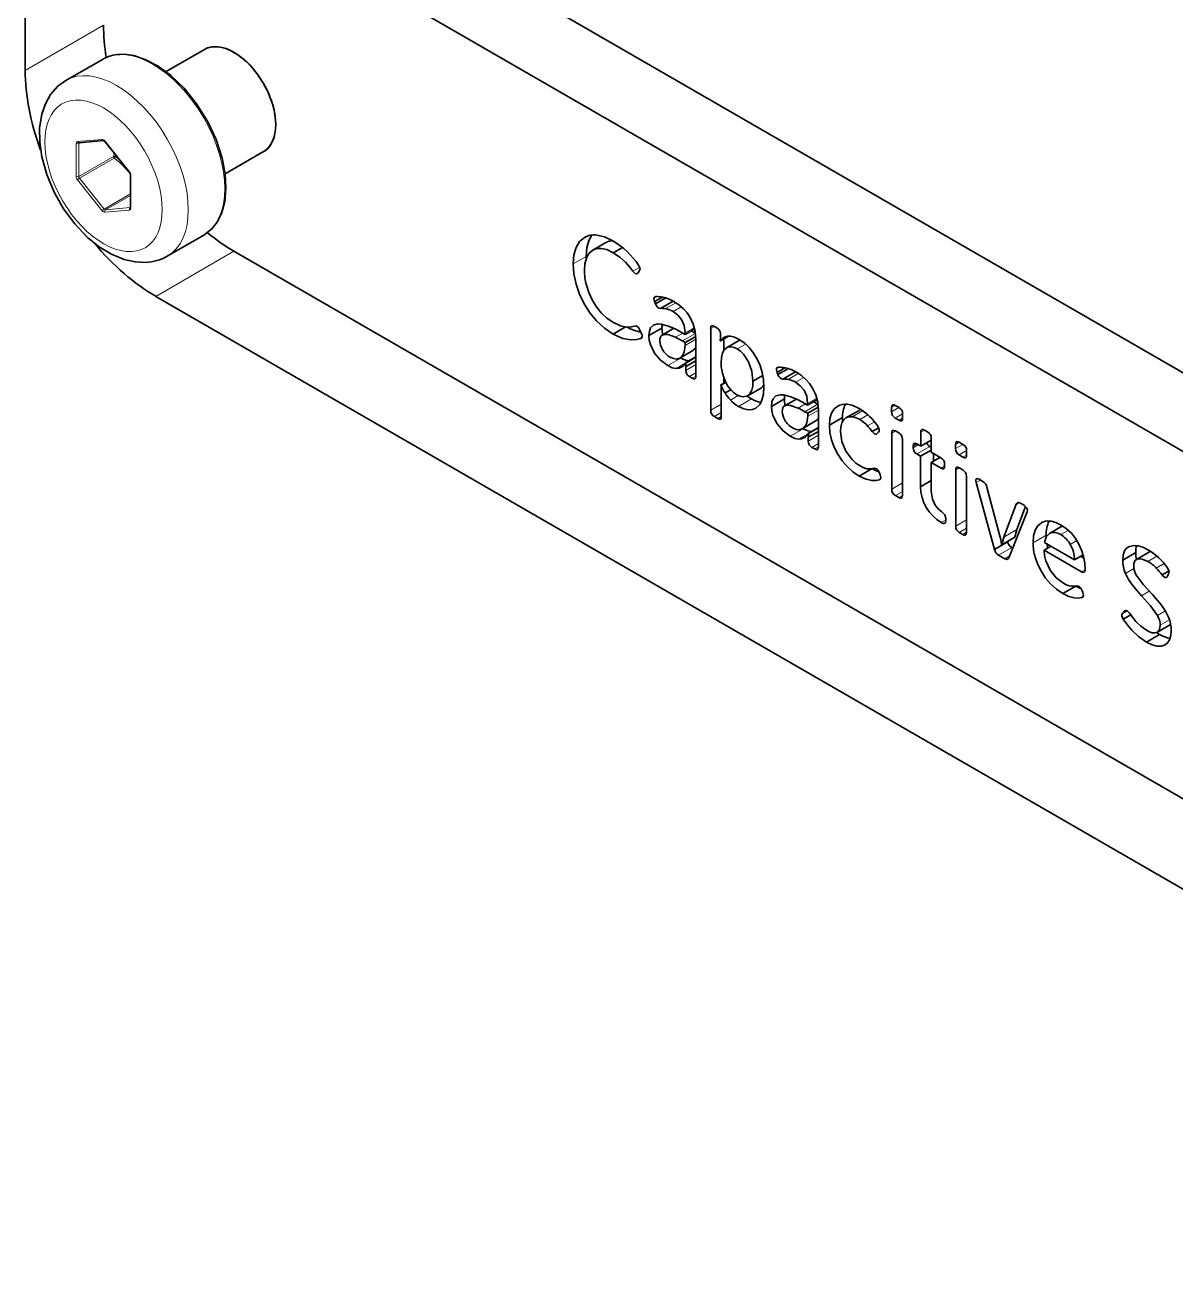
# Model space of a CAD drawing. Extents: x 291 to 834, y 188 to 661.
# Drawn here: x 670.62 to 701.8, y 574.15 to 608.35 of the extents above; entities that cross this region are included whole.
import ezdxf

# ---------------------------------------------------------------- set-up
doc = ezdxf.new("R2010")
doc.units = 0

msp = doc.modelspace()

# ---------------------------------------------------------------- linework, layer by layer
at = {"color": 7, "lineweight": 35}
for p, q in [((670.618, 653.156), (670.618, 607.122)), ((717.478, 589.988), (681.936, 610.508)), ((681.581, 608.573), (717.478, 587.848)), ((676.275, 602.223), (717.504, 578.419)), ((676.275, 602.223), (717.504, 578.419)), ((674.154, 600.998), (720.653, 574.152))]:
    msp.add_line(p, q, dxfattribs=at)
at = {"color": 7, "lineweight": 13, "ltscale": 0.061238}
msp.add_line((672.74, 608.347), (670.618, 607.122), dxfattribs=at)
at = {"color": 7, "lineweight": 35, "ltscale": 0.030067}
msp.add_line((675.475, 607.691), (674.434, 607.09), dxfattribs=at)
at = {"color": 7, "lineweight": 35, "ltscale": 0.028577}
msp.add_line((672.708, 607.421), (671.718, 606.85), dxfattribs=at)
at = {"color": 7, "lineweight": 13, "ltscale": 0.016861}
for p, q in [((672.704, 605.251), (672.032, 605.191)), ((672.775, 603.277), (673.447, 603.337)), ((672.793, 603.343), (673.464, 603.403))]:
    msp.add_line(p, q, dxfattribs=at)
at = {"color": 7, "lineweight": 13, "ltscale": 0.022392}
for p, q in [((671.997, 605.141), (671.997, 604.245)), ((672.068, 605.141), (672.068, 604.245))]:
    msp.add_line(p, q, dxfattribs=at)
at = {"color": 7, "lineweight": 13, "ltscale": 0.001213}
msp.add_line((672.11, 605.165), (672.068, 605.141), dxfattribs=at)
at = {"color": 7, "lineweight": 35, "ltscale": 0.016861}
msp.add_line((672.744, 605.222), (672.072, 605.162), dxfattribs=at)
at = {"color": 7, "lineweight": 35, "ltscale": 0.026805}
msp.add_line((673.443, 604.364), (672.771, 605.199), dxfattribs=at)
at = {"color": 7, "lineweight": 13, "ltscale": 0.026805}
for p, q in [((673.447, 604.374), (672.775, 605.21)), ((672.086, 604.199), (672.757, 603.364))]:
    msp.add_line(p, q, dxfattribs=at)
at = {"color": 7, "lineweight": 35, "ltscale": 0.030066}
msp.add_line((677.075, 604.92), (676.034, 604.318), dxfattribs=at)
at = {"color": 7, "lineweight": 13, "ltscale": 0.027277}
for p, q in [((673.013, 604.791), (672.068, 604.245)), ((673.03, 604.745), (672.086, 604.199))]:
    msp.add_line(p, q, dxfattribs=at)
at = {"color": 7, "lineweight": 13, "ltscale": 0.000702417}
msp.add_line((673.019, 604.818), (673.013, 604.791), dxfattribs=at)
at = {"color": 7, "lineweight": 13, "ltscale": 0.0015}
msp.add_line((673.019, 604.818), (673.03, 604.877), dxfattribs=at)
at = {"color": 7, "lineweight": 13, "ltscale": 0.001324}
msp.add_line((673.03, 604.745), (673.063, 604.786), dxfattribs=at)
at = {"color": 7, "lineweight": 13, "ltscale": 0.000714915}
msp.add_line((673.069, 604.814), (673.063, 604.786), dxfattribs=at)
at = {"color": 7, "lineweight": 13, "ltscale": 0.004038}
msp.add_line((673.063, 604.786), (673.187, 604.682), dxfattribs=at)
at = {"color": 7, "lineweight": 13, "ltscale": 0.000293865}
msp.add_line((673.069, 604.814), (673.071, 604.826), dxfattribs=at)
at = {"color": 7, "lineweight": 35, "ltscale": 0.022392}
msp.add_line((673.467, 603.408), (673.467, 604.304), dxfattribs=at)
at = {"color": 7, "lineweight": 13, "ltscale": 0.022391}
msp.add_line((673.482, 603.388), (673.482, 604.283), dxfattribs=at)
at = {"color": 7, "lineweight": 13, "ltscale": 0.026804}
msp.add_line((672.032, 604.154), (672.704, 603.318), dxfattribs=at)
at = {"color": 7, "lineweight": 13, "ltscale": 0.0205}
msp.add_line((673.467, 603.774), (672.757, 603.364), dxfattribs=at)
at = {"color": 7, "lineweight": 13, "ltscale": 0.019479}
msp.add_line((673.467, 603.733), (672.793, 603.343), dxfattribs=at)
at = {"color": 7, "lineweight": 35, "ltscale": 0.000189264}
msp.add_line((673.467, 603.408), (673.466, 603.401), dxfattribs=at)
at = {"color": 7, "lineweight": 35, "ltscale": 0.028579}
msp.add_line((675.458, 602.658), (674.468, 602.087), dxfattribs=at)
at = {"color": 7, "lineweight": 13, "ltscale": 0.061236}
msp.add_line((676.275, 602.223), (674.154, 600.998), dxfattribs=at)
at = {"color": 7, "lineweight": 35, "ltscale": 0.010206}
for p, q in [((685.998, 602.253), (686.352, 602.457)), ((688.355, 599.325), (688.709, 599.529)), ((690.84, 598.016), (691.194, 598.22)), ((692.86, 597.701), (693.214, 597.905)), ((696.887, 594.138), (697.24, 594.342)), ((700.359, 593.847), (700.713, 594.051)), ((700.733, 593.866), (701.086, 594.07)), ((701.299, 591.895), (701.652, 592.099))]:
    msp.add_line(p, q, dxfattribs=at)
at = {"color": 7, "lineweight": 35, "ltscale": 0.007099}
msp.add_line((686.554, 602.181), (686.8, 602.323), dxfattribs=at)
at = {"color": 7, "lineweight": 13, "ltscale": 0.010205}
for p, q in [((685.467, 601.875), (685.821, 602.079)), ((691.349, 597.204), (691.703, 597.408)), ((697.932, 594.319), (698.285, 594.523))]:
    msp.add_line(p, q, dxfattribs=at)
at = {"color": 7, "lineweight": 35, "ltscale": 0.001308}
msp.add_line((685.821, 602.027), (685.821, 602.079), dxfattribs=at)
at = {"color": 7, "lineweight": 13, "ltscale": 0.005433}
msp.add_line((687.084, 601.681), (687.272, 601.79), dxfattribs=at)
at = {"color": 7, "lineweight": 35, "ltscale": 0.00152}
msp.add_line((687.26, 601.676), (687.221, 601.63), dxfattribs=at)
at = {"color": 7, "lineweight": 35, "ltscale": 0.006183}
for p, q in [((687.673, 600.854), (687.887, 600.977)), ((690.993, 598.937), (691.207, 599.061))]:
    msp.add_line(p, q, dxfattribs=at)
at = {"color": 7, "lineweight": 35, "ltscale": 0.001665}
msp.add_line((687.697, 600.792), (687.673, 600.854), dxfattribs=at)
at = {"color": 7, "lineweight": 35, "ltscale": 0.008199}
msp.add_line((687.697, 600.792), (687.981, 600.956), dxfattribs=at)
at = {"color": 7, "lineweight": 35, "ltscale": 0.009846}
for p, q in [((687.832, 600.672), (688.173, 600.869)), ((691.152, 598.755), (691.493, 598.952))]:
    msp.add_line(p, q, dxfattribs=at)
at = {"color": 7, "lineweight": 13, "ltscale": 0.008003}
msp.add_line((687.971, 600.664), (688.248, 600.824), dxfattribs=at)
at = {"color": 7, "lineweight": 35, "ltscale": 0.000733237}
msp.add_line((688.146, 600.884), (688.12, 600.898), dxfattribs=at)
at = {"color": 7, "lineweight": 13, "ltscale": 0.006442}
msp.add_line((688.173, 600.586), (688.396, 600.715), dxfattribs=at)
at = {"color": 7, "lineweight": 35, "ltscale": 0.009697}
msp.add_line((686.548, 599.976), (686.884, 600.17), dxfattribs=at)
at = {"color": 7, "lineweight": 35, "ltscale": 0.010205}
for p, q in [((687.521, 599.933), (687.874, 600.137)), ((690.19, 598.299), (690.544, 598.503)), ((691.675, 597.409), (692.029, 597.613)), ((692.412, 597.506), (692.766, 597.71)), ((698.734, 592.94), (699.087, 593.144))]:
    msp.add_line(p, q, dxfattribs=at)
at = {"color": 7, "lineweight": 35, "ltscale": 0.009278}
msp.add_line((687.876, 599.946), (688.197, 600.132), dxfattribs=at)
at = {"color": 7, "lineweight": 13, "ltscale": 0.009167}
msp.add_line((687.88, 599.948), (688.197, 600.131), dxfattribs=at)
at = {"color": 7, "lineweight": 13, "ltscale": 0.00717}
msp.add_line((688.502, 600.012), (688.751, 600.155), dxfattribs=at)
at = {"color": 7, "lineweight": 13, "ltscale": 0.002855}
for p, q in [((689.194, 600.124), (689.293, 600.181)), ((688.694, 598.778), (688.793, 598.835)), ((694.1, 597.292), (694.199, 597.349)), ((694.888, 597.317), (694.987, 597.375)), ((695.833, 596.291), (695.932, 596.348))]:
    msp.add_line(p, q, dxfattribs=at)
at = {"color": 7, "lineweight": 35, "ltscale": 0.055301}
msp.add_line((689.194, 597.912), (689.194, 600.124), dxfattribs=at)
at = {"color": 7, "lineweight": 35, "ltscale": 0.001989}
msp.add_line((689.293, 600.181), (689.362, 600.142), dxfattribs=at)
at = {"color": 7, "lineweight": 35, "ltscale": 0.002621}
msp.add_line((687.269, 600.098), (687.314, 600.003), dxfattribs=at)
at = {"color": 7, "lineweight": 35, "ltscale": 0.000461424}
msp.add_line((687.299, 599.853), (687.315, 599.862), dxfattribs=at)
at = {"color": 7, "lineweight": 35, "ltscale": 0.000235426}
msp.add_line((687.308, 599.857), (687.299, 599.853), dxfattribs=at)
at = {"color": 7, "lineweight": 13, "ltscale": 0.005749}
msp.add_line((688.242, 599.887), (688.441, 600.002), dxfattribs=at)
at = {"color": 7, "lineweight": 35, "ltscale": 0.002251}
msp.add_line((688.424, 600.012), (688.502, 599.967), dxfattribs=at)
at = {"color": 7, "lineweight": 13, "ltscale": 0.010206}
for p, q in [((688.428, 599.789), (688.781, 599.993)), ((688.029, 599.12), (688.383, 599.324)), ((689.948, 598.013), (690.302, 598.217)), ((691.748, 597.872), (692.101, 598.076)), ((694.777, 596.725), (695.13, 596.929)), ((697.135, 594.471), (697.489, 594.675)), ((696.998, 593.984), (697.351, 594.188)), ((700.767, 593.88), (701.12, 594.084))]:
    msp.add_line(p, q, dxfattribs=at)
at = {"color": 7, "lineweight": 35, "ltscale": 0.002243}
for p, q in [((688.505, 599.744), (688.428, 599.789)), ((691.825, 597.827), (691.748, 597.872))]:
    msp.add_line(p, q, dxfattribs=at)
at = {"color": 7, "lineweight": 35, "ltscale": 0.007457}
msp.add_line((688.502, 599.967), (688.761, 600.116), dxfattribs=at)
at = {"color": 7, "lineweight": 35, "ltscale": 0.001126}
msp.add_line((688.502, 599.967), (688.502, 600.012), dxfattribs=at)
at = {"color": 7, "lineweight": 35, "ltscale": 0.008236}
for p, q in [((688.505, 599.744), (688.791, 599.909)), ((691.825, 597.827), (692.111, 597.992))]:
    msp.add_line(p, q, dxfattribs=at)
at = {"color": 7, "lineweight": 13, "ltscale": 0.008301}
msp.add_line((688.505, 599.668), (688.793, 599.834), dxfattribs=at)
at = {"color": 7, "lineweight": 35, "ltscale": 0.003424}
for p, q in [((688.781, 599.993), (688.661, 600.059)), ((692.101, 598.076), (691.981, 598.142))]:
    msp.add_line(p, q, dxfattribs=at)
at = {"color": 7, "lineweight": 35, "ltscale": 0.024796}
msp.add_line((688.793, 599.827), (688.793, 598.835), dxfattribs=at)
at = {"color": 7, "lineweight": 35, "ltscale": 0.002255}
msp.add_line((689.46, 599.884), (689.454, 599.794), dxfattribs=at)
at = {"color": 7, "lineweight": 35, "ltscale": 0.000168822}
for p, q in [((689.454, 599.794), (689.46, 599.791)), ((691.849, 597.281), (691.843, 597.285))]:
    msp.add_line(p, q, dxfattribs=at)
at = {"color": 7, "lineweight": 35, "ltscale": 0.002594}
msp.add_line((689.46, 599.988), (689.46, 599.884), dxfattribs=at)
at = {"color": 7, "lineweight": 35, "ltscale": 0.006318}
msp.add_line((689.46, 599.791), (689.679, 599.917), dxfattribs=at)
at = {"color": 7, "lineweight": 35, "ltscale": 0.000689218}
msp.add_line((689.547, 599.88), (689.571, 599.893), dxfattribs=at)
at = {"color": 7, "lineweight": 35, "ltscale": 0.007674}
msp.add_line((689.547, 599.534), (689.547, 599.841), dxfattribs=at)
at = {"color": 7, "lineweight": 35, "ltscale": 0.010207}
for p, q in [((689.62, 599.605), (689.974, 599.81)), ((693.22, 596.123), (693.574, 596.328)), ((698.374, 594.573), (698.728, 594.777)), ((697.081, 594.264), (697.435, 594.468)), ((701.006, 591.628), (701.36, 591.832))]:
    msp.add_line(p, q, dxfattribs=at)
at = {"color": 7, "lineweight": 35, "ltscale": 0.000506344}
msp.add_line((689.992, 599.819), (689.974, 599.81), dxfattribs=at)
at = {"color": 7, "lineweight": 35, "ltscale": 0.0019}
msp.add_line((688.505, 599.668), (688.505, 599.744), dxfattribs=at)
at = {"color": 7, "lineweight": 13, "ltscale": 0.006706}
msp.add_line((689.912, 599.571), (690.145, 599.705), dxfattribs=at)
at = {"color": 7, "lineweight": 13, "ltscale": 0.007654}
msp.add_line((688.257, 599.046), (688.522, 599.199), dxfattribs=at)
at = {"color": 7, "lineweight": 35, "ltscale": 0.000390699}
msp.add_line((688.383, 599.324), (688.37, 599.332), dxfattribs=at)
at = {"color": 7, "lineweight": 35, "ltscale": 0.007862}
for p, q in [((688.521, 599.096), (688.793, 599.253)), ((691.84, 597.179), (692.113, 597.336))]:
    msp.add_line(p, q, dxfattribs=at)
at = {"color": 7, "lineweight": 13, "ltscale": 0.007862}
for p, q in [((688.521, 598.992), (688.793, 599.15)), ((691.84, 597.076), (692.113, 597.233))]:
    msp.add_line(p, q, dxfattribs=at)
at = {"color": 7, "lineweight": 35, "ltscale": 0.002588}
for p, q in [((688.521, 598.992), (688.521, 599.096)), ((691.84, 597.076), (691.84, 597.179))]:
    msp.add_line(p, q, dxfattribs=at)
at = {"color": 7, "lineweight": 35, "ltscale": 0.007778}
msp.add_line((688.523, 599.201), (688.793, 599.357), dxfattribs=at)
at = {"color": 7, "lineweight": 35, "ltscale": 0.0001675}
msp.add_line((688.529, 599.198), (688.523, 599.201), dxfattribs=at)
at = {"color": 7, "lineweight": 35, "ltscale": 0.007609}
msp.add_line((688.529, 599.198), (688.793, 599.35), dxfattribs=at)
at = {"color": 7, "lineweight": 13, "ltscale": 0.005014}
msp.add_line((688.619, 598.821), (688.793, 598.922), dxfattribs=at)
at = {"color": 7, "lineweight": 35, "ltscale": 0.00216}
msp.add_line((688.694, 598.778), (688.619, 598.821), dxfattribs=at)
at = {"color": 7, "lineweight": 35, "ltscale": 0.003957}
msp.add_line((689.547, 598.642), (689.547, 598.8), dxfattribs=at)
at = {"color": 7, "lineweight": 35, "ltscale": 0.007619}
msp.add_line((690.34, 598.699), (690.604, 598.851), dxfattribs=at)
at = {"color": 7, "lineweight": 35, "ltscale": 0.001664}
msp.add_line((691.017, 598.875), (690.993, 598.937), dxfattribs=at)
at = {"color": 7, "lineweight": 35, "ltscale": 0.008198}
msp.add_line((691.017, 598.875), (691.301, 599.039), dxfattribs=at)
at = {"color": 7, "lineweight": 13, "ltscale": 0.008002}
msp.add_line((691.291, 598.748), (691.568, 598.908), dxfattribs=at)
at = {"color": 7, "lineweight": 35, "ltscale": 0.000731894}
msp.add_line((691.466, 598.967), (691.44, 598.981), dxfattribs=at)
at = {"color": 7, "lineweight": 13, "ltscale": 0.00644}
msp.add_line((691.493, 598.669), (691.716, 598.798), dxfattribs=at)
at = {"color": 7, "lineweight": 35, "ltscale": 0.003739}
msp.add_line((689.472, 598.598), (689.602, 598.673), dxfattribs=at)
at = {"color": 7, "lineweight": 35, "ltscale": 0.000176396}
msp.add_line((689.478, 598.595), (689.472, 598.598), dxfattribs=at)
at = {"color": 7, "lineweight": 35, "ltscale": 0.003642}
msp.add_line((689.478, 598.595), (689.604, 598.667), dxfattribs=at)
at = {"color": 7, "lineweight": 35, "ltscale": 0.017369}
msp.add_line((689.481, 598.441), (689.481, 597.746), dxfattribs=at)
at = {"color": 7, "lineweight": 35, "ltscale": 0.004431}
msp.add_line((689.583, 598.379), (689.737, 598.468), dxfattribs=at)
at = {"color": 7, "lineweight": 13, "ltscale": 0.008297}
msp.add_line((689.194, 597.912), (689.481, 598.078), dxfattribs=at)
at = {"color": 7, "lineweight": 13, "ltscale": 0.00609}
msp.add_line((689.728, 598.188), (689.939, 598.31), dxfattribs=at)
at = {"color": 7, "lineweight": 35, "ltscale": 0.009276}
msp.add_line((691.196, 598.029), (691.517, 598.215), dxfattribs=at)
at = {"color": 7, "lineweight": 13, "ltscale": 0.009169}
msp.add_line((691.199, 598.031), (691.517, 598.215), dxfattribs=at)
at = {"color": 7, "lineweight": 13, "ltscale": 0.005748}
msp.add_line((691.562, 597.971), (691.761, 598.086), dxfattribs=at)
at = {"color": 7, "lineweight": 35, "ltscale": 0.00225}
msp.add_line((691.744, 598.095), (691.822, 598.05), dxfattribs=at)
at = {"color": 7, "lineweight": 13, "ltscale": 0.007171}
msp.add_line((691.822, 598.095), (692.071, 598.239), dxfattribs=at)
at = {"color": 7, "lineweight": 35, "ltscale": 0.007456}
msp.add_line((691.822, 598.05), (692.081, 598.199), dxfattribs=at)
at = {"color": 7, "lineweight": 35, "ltscale": 0.001125}
for p, q in [((691.822, 598.05), (691.822, 598.095)), ((694.681, 596.894), (694.681, 596.939)), ((695.534, 596.447), (695.534, 596.402))]:
    msp.add_line(p, q, dxfattribs=at)
at = {"color": 7, "lineweight": 13, "ltscale": 0.005443}
msp.add_line((689.293, 597.741), (689.481, 597.85), dxfattribs=at)
at = {"color": 7, "lineweight": 35, "ltscale": 0.00268}
for p, q in [((689.386, 597.687), (689.293, 597.741)), ((694.199, 597.349), (694.292, 597.295)), ((694.292, 595.546), (694.199, 595.6))]:
    msp.add_line(p, q, dxfattribs=at)
at = {"color": 7, "lineweight": 13, "ltscale": 0.002765}
for p, q in [((689.386, 597.687), (689.481, 597.743)), ((695.438, 596.343), (695.534, 596.398))]:
    msp.add_line(p, q, dxfattribs=at)
at = {"color": 7, "lineweight": 13, "ltscale": 0.008298}
msp.add_line((691.825, 597.751), (692.113, 597.917), dxfattribs=at)
at = {"color": 7, "lineweight": 35, "ltscale": 0.001898}
msp.add_line((691.825, 597.751), (691.825, 597.827), dxfattribs=at)
at = {"color": 7, "lineweight": 35, "ltscale": 0.024797}
msp.add_line((692.113, 597.91), (692.113, 596.918), dxfattribs=at)
at = {"color": 7, "lineweight": 13, "ltscale": 0.008302}
msp.add_line((693.024, 597.731), (693.312, 597.897), dxfattribs=at)
at = {"color": 7, "lineweight": 13, "ltscale": 0.006359}
msp.add_line((693.236, 597.656), (693.456, 597.783), dxfattribs=at)
at = {"color": 7, "lineweight": 13, "ltscale": 0.002847}
for p, q in [((694.097, 597.985), (694.196, 598.042)), ((694.681, 596.939), (694.78, 596.996)), ((694.292, 595.546), (694.39, 595.603))]:
    msp.add_line(p, q, dxfattribs=at)
at = {"color": 7, "lineweight": 35, "ltscale": 0.002855}
for p, q in [((694.097, 597.871), (694.097, 597.985)), ((694.396, 597.812), (694.396, 597.698))]:
    msp.add_line(p, q, dxfattribs=at)
at = {"color": 7, "lineweight": 13, "ltscale": 0.005703}
for p, q in [((694.097, 597.871), (694.295, 597.985)), ((695.83, 596.87), (696.028, 596.984))]:
    msp.add_line(p, q, dxfattribs=at)
at = {"color": 7, "lineweight": 35, "ltscale": 0.00294}
for p, q in [((694.196, 598.042), (694.298, 597.983)), ((694.298, 597.641), (694.196, 597.7)), ((696.031, 596.64), (695.929, 596.699)), ((696.468, 596.039), (696.57, 595.98))]:
    msp.add_line(p, q, dxfattribs=at)
at = {"color": 7, "lineweight": 13, "ltscale": 0.005795}
msp.add_line((694.196, 597.7), (694.396, 597.816), dxfattribs=at)
at = {"color": 7, "lineweight": 35, "ltscale": 0.000389921}
msp.add_line((691.703, 597.408), (691.689, 597.416), dxfattribs=at)
at = {"color": 7, "lineweight": 35, "ltscale": 0.007777}
msp.add_line((691.843, 597.285), (692.113, 597.44), dxfattribs=at)
at = {"color": 7, "lineweight": 35, "ltscale": 0.007608}
msp.add_line((691.849, 597.281), (692.113, 597.433), dxfattribs=at)
at = {"color": 7, "lineweight": 13, "ltscale": 0.005492}
msp.add_line((693.44, 597.491), (693.631, 597.601), dxfattribs=at)
at = {"color": 7, "lineweight": 35, "ltscale": 0.005099}
msp.add_line((693.573, 597.33), (693.75, 597.432), dxfattribs=at)
at = {"color": 7, "lineweight": 13, "ltscale": 0.002854}
for p, q in [((694.298, 597.641), (694.396, 597.698)), ((692.014, 596.861), (692.113, 596.918))]:
    msp.add_line(p, q, dxfattribs=at)
at = {"color": 7, "lineweight": 13, "ltscale": 0.007653}
msp.add_line((691.577, 597.129), (691.842, 597.282), dxfattribs=at)
at = {"color": 7, "lineweight": 35, "ltscale": 0.001147}
msp.add_line((693.738, 597.314), (693.708, 597.279), dxfattribs=at)
at = {"color": 7, "lineweight": 35, "ltscale": 0.038016}
for p, q in [((694.1, 595.771), (694.1, 597.292)), ((694.39, 597.124), (694.39, 595.603)), ((696.124, 596.123), (696.124, 594.603))]:
    msp.add_line(p, q, dxfattribs=at)
at = {"color": 7, "lineweight": 35, "ltscale": 0.009592}
msp.add_line((694.888, 596.934), (694.888, 597.317), dxfattribs=at)
at = {"color": 7, "lineweight": 35, "ltscale": 0.008207}
msp.add_line((694.888, 596.934), (695.172, 597.098), dxfattribs=at)
at = {"color": 7, "lineweight": 35, "ltscale": 0.002511}
msp.add_line((694.986, 597.375), (695.073, 597.324), dxfattribs=at)
at = {"color": 7, "lineweight": 35, "ltscale": 0.009593}
msp.add_line((695.172, 597.153), (695.172, 596.77), dxfattribs=at)
at = {"color": 7, "lineweight": 13, "ltscale": 0.005013}
msp.add_line((691.939, 596.904), (692.113, 597.005), dxfattribs=at)
at = {"color": 7, "lineweight": 35, "ltscale": 0.002158}
msp.add_line((692.014, 596.861), (691.939, 596.904), dxfattribs=at)
at = {"color": 7, "lineweight": 13, "ltscale": 0.003973}
msp.add_line((694.681, 596.894), (694.819, 596.974), dxfattribs=at)
at = {"color": 7, "lineweight": 35, "ltscale": 0.003025}
msp.add_line((694.882, 596.664), (694.777, 596.725), dxfattribs=at)
at = {"color": 7, "lineweight": 35, "ltscale": 0.003115}
msp.add_line((694.78, 596.996), (694.888, 596.934), dxfattribs=at)
at = {"color": 7, "lineweight": 35, "ltscale": 0.008382}
for p, q in [((694.882, 596.664), (695.172, 596.832)), ((694.882, 595.835), (695.172, 596.002))]:
    msp.add_line(p, q, dxfattribs=at)
at = {"color": 7, "lineweight": 35, "ltscale": 0.0012}
msp.add_line((695.172, 596.905), (695.13, 596.929), dxfattribs=at)
at = {"color": 7, "lineweight": 35, "ltscale": 0.007603}
msp.add_line((695.172, 596.77), (695.435, 596.618), dxfattribs=at)
at = {"color": 7, "lineweight": 35, "ltscale": 0.004997}
msp.add_line((695.235, 596.533), (695.235, 596.733), dxfattribs=at)
at = {"color": 7, "lineweight": 13, "ltscale": 0.002849}
for p, q in [((695.83, 596.984), (695.929, 597.041)), ((696.025, 594.545), (696.124, 594.602))]:
    msp.add_line(p, q, dxfattribs=at)
at = {"color": 7, "lineweight": 35, "ltscale": 0.002856}
for p, q in [((695.83, 596.87), (695.83, 596.984)), ((696.13, 596.811), (696.13, 596.697))]:
    msp.add_line(p, q, dxfattribs=at)
at = {"color": 7, "lineweight": 35, "ltscale": 0.002939}
msp.add_line((695.929, 597.041), (696.031, 596.982), dxfattribs=at)
at = {"color": 7, "lineweight": 13, "ltscale": 0.005794}
msp.add_line((695.929, 596.699), (696.13, 596.815), dxfattribs=at)
at = {"color": 7, "lineweight": 35, "ltscale": 0.020746}
msp.add_line((694.882, 595.835), (694.882, 596.664), dxfattribs=at)
at = {"color": 7, "lineweight": 35, "ltscale": 0.006822}
msp.add_line((695.172, 596.497), (695.408, 596.633), dxfattribs=at)
at = {"color": 7, "lineweight": 35, "ltscale": 0.007694}
msp.add_line((695.438, 596.343), (695.172, 596.497), dxfattribs=at)
at = {"color": 7, "lineweight": 35, "ltscale": 0.019444}
msp.add_line((695.172, 596.497), (695.172, 595.719), dxfattribs=at)
at = {"color": 7, "lineweight": 13, "ltscale": 0.002856}
msp.add_line((696.031, 596.64), (696.13, 596.697), dxfattribs=at)
at = {"color": 7, "lineweight": 35, "ltscale": 0.001005}
msp.add_line((693.759, 596.026), (693.794, 596.047), dxfattribs=at)
at = {"color": 7, "lineweight": 35, "ltscale": 0.000543104}
msp.add_line((693.779, 596.034), (693.759, 596.026), dxfattribs=at)
at = {"color": 7, "lineweight": 35, "ltscale": 0.001744}
msp.add_line((693.762, 596.229), (693.786, 596.163), dxfattribs=at)
at = {"color": 7, "lineweight": 35, "ltscale": 0.038017}
msp.add_line((695.833, 594.77), (695.833, 596.291), dxfattribs=at)
at = {"color": 7, "lineweight": 35, "ltscale": 0.002678}
for p, q in [((695.932, 596.348), (696.025, 596.294)), ((696.025, 594.545), (695.932, 594.599))]:
    msp.add_line(p, q, dxfattribs=at)
at = {"color": 7, "lineweight": 13, "ltscale": 0.003284}
msp.add_line((696.39, 595.952), (696.504, 596.018), dxfattribs=at)
at = {"color": 7, "lineweight": 13, "ltscale": 0.008381}
msp.add_line((694.1, 595.771), (694.39, 595.939), dxfattribs=at)
at = {"color": 7, "lineweight": 13, "ltscale": 0.005527}
for p, q in [((694.199, 595.6), (694.39, 595.71)), ((695.932, 594.599), (696.124, 594.71))]:
    msp.add_line(p, q, dxfattribs=at)
at = {"color": 7, "lineweight": 35, "ltscale": 0.047042}
msp.add_line((696.887, 594.138), (696.39, 595.952), dxfattribs=at)
at = {"color": 7, "lineweight": 35, "ltscale": 0.033262}
msp.add_line((696.68, 595.823), (697.022, 594.537), dxfattribs=at)
at = {"color": 7, "lineweight": 35, "ltscale": 0.023873}
msp.add_line((697.135, 594.471), (697.477, 595.363), dxfattribs=at)
at = {"color": 7, "lineweight": 35, "ltscale": 0.002222}
msp.add_line((697.477, 595.363), (697.554, 595.407), dxfattribs=at)
at = {"color": 7, "lineweight": 35, "ltscale": 0.002932}
msp.add_line((697.587, 595.392), (697.689, 595.334), dxfattribs=at)
at = {"color": 7, "lineweight": 35, "ltscale": 0.033447}
msp.add_line((697.767, 595.157), (697.276, 593.913), dxfattribs=at)
at = {"color": 7, "lineweight": 35, "ltscale": 0.016825}
msp.add_line((697.489, 594.675), (697.729, 595.304), dxfattribs=at)
at = {"color": 7, "lineweight": 13, "ltscale": 0.003461}
msp.add_line((695.444, 594.867), (695.564, 594.936), dxfattribs=at)
at = {"color": 7, "lineweight": 35, "ltscale": 0.001814}
msp.add_line((695.564, 594.984), (695.564, 594.912), dxfattribs=at)
at = {"color": 7, "lineweight": 13, "ltscale": 0.008383}
msp.add_line((695.833, 594.77), (696.124, 594.938), dxfattribs=at)
at = {"color": 7, "lineweight": 35, "ltscale": 0.005357}
msp.add_line((697.435, 594.468), (697.489, 594.675), dxfattribs=at)
at = {"color": 7, "lineweight": 13, "ltscale": 0.009613}
msp.add_line((698.394, 594.583), (698.727, 594.775), dxfattribs=at)
at = {"color": 7, "lineweight": 13, "ltscale": 0.005843}
msp.add_line((698.683, 594.539), (698.885, 594.655), dxfattribs=at)
at = {"color": 7, "lineweight": 35, "ltscale": 0.005358}
msp.add_line((697.081, 594.264), (697.135, 594.471), dxfattribs=at)
at = {"color": 7, "lineweight": 35, "ltscale": 0.000309814}
msp.add_line((697.24, 594.342), (697.237, 594.354), dxfattribs=at)
at = {"color": 7, "lineweight": 35, "ltscale": 0.023416}
msp.add_line((698.24, 594.328), (699.051, 593.859), dxfattribs=at)
at = {"color": 7, "lineweight": 35, "ltscale": 0.001166}
msp.add_line((698.286, 594.477), (698.285, 594.523), dxfattribs=at)
at = {"color": 7, "lineweight": 35, "ltscale": 0.000562296}
msp.add_line((698.394, 594.583), (698.374, 594.573), dxfattribs=at)
at = {"color": 7, "lineweight": 13, "ltscale": 0.005191}
msp.add_line((698.939, 594.273), (699.119, 594.377), dxfattribs=at)
at = {"color": 7, "lineweight": 35, "ltscale": 0.004839}
msp.add_line((697.165, 593.887), (696.998, 593.984), dxfattribs=at)
at = {"color": 7, "lineweight": 35, "ltscale": 0.000175078}
msp.add_line((697.075, 594.267), (697.081, 594.264), dxfattribs=at)
at = {"color": 7, "lineweight": 35, "ltscale": 0.000786205}
msp.add_line((697.378, 594.172), (697.351, 594.188), dxfattribs=at)
at = {"color": 7, "lineweight": 35, "ltscale": 0.005527}
msp.add_line((698.228, 594.114), (698.419, 594.224), dxfattribs=at)
at = {"color": 7, "lineweight": 35, "ltscale": 0.029212}
msp.add_line((699.24, 593.529), (698.228, 594.114), dxfattribs=at)
at = {"color": 7, "lineweight": 35, "ltscale": 0.006776}
msp.add_line((699.051, 593.859), (699.286, 593.995), dxfattribs=at)
at = {"color": 7, "lineweight": 13, "ltscale": 0.003763}
msp.add_line((697.165, 593.887), (697.296, 593.962), dxfattribs=at)
at = {"color": 7, "lineweight": 35, "ltscale": 0.00278}
msp.add_line((699.31, 593.897), (699.213, 593.953), dxfattribs=at)
at = {"color": 7, "lineweight": 13, "ltscale": 0.00708}
msp.add_line((701.039, 593.814), (701.284, 593.956), dxfattribs=at)
at = {"color": 7, "lineweight": 13, "ltscale": 0.006187}
msp.add_line((701.271, 593.63), (701.485, 593.754), dxfattribs=at)
at = {"color": 7, "lineweight": 13, "ltscale": 0.002939}
msp.add_line((699.24, 593.529), (699.342, 593.588), dxfattribs=at)
at = {"color": 7, "lineweight": 13, "ltscale": 0.006637}
msp.add_line((700.434, 593.489), (700.664, 593.622), dxfattribs=at)
at = {"color": 7, "lineweight": 35, "ltscale": 0.005406}
msp.add_line((701.428, 593.448), (701.615, 593.556), dxfattribs=at)
at = {"color": 7, "lineweight": 35, "ltscale": 0.001874}
msp.add_line((701.604, 593.464), (701.563, 593.401), dxfattribs=at)
at = {"color": 7, "lineweight": 35, "ltscale": 0.001809}
msp.add_line((699.249, 593.033), (699.276, 592.966), dxfattribs=at)
at = {"color": 7, "lineweight": 13, "ltscale": 0.006131}
msp.add_line((700.868, 592.881), (701.081, 593.004), dxfattribs=at)
at = {"color": 7, "lineweight": 35, "ltscale": 0.001142}
msp.add_line((699.246, 592.831), (699.285, 592.854), dxfattribs=at)
at = {"color": 7, "lineweight": 35, "ltscale": 0.003194}
msp.add_line((700.359, 592.413), (700.47, 592.477), dxfattribs=at)
at = {"color": 7, "lineweight": 35, "ltscale": 0.001846}
msp.add_line((700.359, 592.413), (700.41, 592.467), dxfattribs=at)
at = {"color": 7, "lineweight": 35, "ltscale": 0.005908}
msp.add_line((700.371, 592.247), (700.576, 592.365), dxfattribs=at)
at = {"color": 7, "lineweight": 35, "ltscale": 0.000657696}
msp.add_line((700.41, 592.467), (700.433, 592.48), dxfattribs=at)
at = {"color": 7, "lineweight": 35, "ltscale": 0.000345193}
msp.add_line((700.41, 592.467), (700.421, 592.475), dxfattribs=at)
at = {"color": 7, "lineweight": 13, "ltscale": 0.006162}
msp.add_line((701.302, 592.346), (701.516, 592.469), dxfattribs=at)
at = {"color": 7, "lineweight": 13, "ltscale": 0.007318}
msp.add_line((701.377, 592.081), (701.63, 592.227), dxfattribs=at)
at = {"color": 7, "lineweight": 35, "ltscale": 0.000280637}
msp.add_line((701.652, 592.099), (701.662, 592.105), dxfattribs=at)
at = {"color": 7, "lineweight": 35, "ltscale": 0.00247}
msp.add_line((701.36, 591.832), (701.276, 591.885), dxfattribs=at)
at = {"color": 7, "lineweight": 35, "ltscale": 0.000601394}
msp.add_line((701.277, 591.885), (701.299, 591.895), dxfattribs=at)
at = {"color": 7, "lineweight": 35}
for points in [[(675.458, 602.658), (675.672, 602.824), (675.821, 603.013), (675.946, 603.27), (676.024, 603.565), (676.057, 603.931), (676.033, 604.326), (675.953, 604.74), (675.789, 605.247), (675.556, 605.745), (675.264, 606.215), (674.924, 606.638), (674.551, 606.997), (674.223, 607.236), (673.89, 607.413), (673.559, 607.523), (673.302, 607.558), (673.179, 607.557)], [(671.718, 606.85), (671.501, 606.692), (671.307, 606.471), (671.163, 606.217), (671.068, 605.938), (671.009, 605.568), (671.01, 605.18), (671.066, 604.782), (671.199, 604.299), (671.398, 603.825), (671.655, 603.374), (671.961, 602.959), (672.307, 602.595), (672.622, 602.341), (672.954, 602.138), (673.302, 601.994), (673.593, 601.929), (673.883, 601.916)], [(685.467, 601.875), (685.487, 602.12), (685.547, 602.323), (685.641, 602.482), (685.775, 602.595)], [(685.821, 602.079), (685.841, 602.324), (685.9, 602.528), (685.974, 602.658)], [(686.108, 602.658), (686.315, 602.609), (686.542, 602.502)], [(685.998, 602.253), (685.89, 602.156), (685.825, 602.035), (685.786, 601.882), (685.773, 601.702)], [(686.554, 602.181), (686.379, 602.264), (686.225, 602.298), (686.102, 602.292), (685.998, 602.253)], [(687.084, 601.681), (687, 601.789), (686.882, 601.921), (686.732, 602.057), (686.554, 602.181)], [(686.548, 599.976), (686.314, 600.136), (686.103, 600.331), (685.919, 600.554), (685.762, 600.799), (685.636, 601.06), (685.544, 601.33), (685.486, 601.604), (685.467, 601.875)], [(687.242, 601.846), (687.281, 601.752), (687.26, 601.676)], [(685.826, 601.301), (685.892, 601.098), (685.982, 600.904), (686.095, 600.72), (686.229, 600.552), (686.384, 600.405), (686.557, 600.285)], [(687.673, 600.854), (687.655, 600.931), (687.659, 600.957), (687.678, 600.983)], [(688.197, 600.855), (688.333, 600.766), (688.453, 600.663), (688.553, 600.55), (688.637, 600.427), (688.723, 600.243), (688.776, 600.043), (688.793, 599.827)], [(688.502, 600.012), (688.477, 600.208), (688.407, 600.368), (688.302, 600.492), (688.173, 600.586)], [(686.557, 600.285), (686.751, 600.199), (686.914, 600.167), (687.042, 600.171), (687.131, 600.192)], [(687.131, 600.192), (687.17, 600.196), (687.206, 600.181), (687.239, 600.149), (687.269, 600.098)], [(687.521, 599.933), (687.532, 600.052), (687.566, 600.14), (687.641, 600.215)], [(687.641, 600.215), (687.765, 600.249), (687.854, 600.244), (688.05, 600.194), (688.249, 600.106), (688.424, 600.012)], [(687.299, 599.853), (687.19, 599.824), (687.028, 599.816), (686.813, 599.857), (686.548, 599.976)], [(688.029, 599.12), (687.838, 599.265), (687.675, 599.462), (687.563, 599.689), (687.531, 599.809), (687.521, 599.933)], [(688.242, 599.887), (688.041, 599.96), (687.953, 599.967), (687.88, 599.948)], [(689.728, 599.918), (689.837, 599.895), (689.969, 599.832)], [(689.969, 599.832), (690.115, 599.731), (690.245, 599.606), (690.358, 599.46), (690.454, 599.297), (690.531, 599.119), (690.587, 598.931), (690.622, 598.734), (690.634, 598.532)], [(688.355, 599.325), (688.443, 599.415), (688.477, 599.489), (688.505, 599.668)], [(689.62, 599.605), (689.553, 599.543), (689.511, 599.459), (689.484, 599.343), (689.475, 599.194)], [(689.912, 599.571), (689.828, 599.611), (689.748, 599.63), (689.681, 599.628), (689.62, 599.605)], [(690.34, 598.699), (690.309, 598.974), (690.221, 599.222), (690.085, 599.427), (690.002, 599.508), (689.912, 599.571)], [(688.257, 599.046), (688.154, 599.063), (688.029, 599.12)], [(688.095, 599.348), (688.186, 599.309), (688.267, 599.299), (688.355, 599.325)], [(688.61, 599.25), (688.507, 599.267), (688.383, 599.324)], [(688.768, 598.764), (688.749, 598.759), (688.733, 598.761), (688.694, 598.778)], [(688.793, 598.835), (688.788, 598.793), (688.782, 598.778), (688.768, 598.764)], [(690.993, 598.937), (690.975, 599.014), (690.978, 599.041), (690.998, 599.066)], [(691.517, 598.939), (691.653, 598.849), (691.772, 598.746), (691.873, 598.634), (691.957, 598.51), (692.043, 598.326), (692.096, 598.126), (692.113, 597.91)], [(689.472, 598.598), (689.475, 598.555), (689.481, 598.441)], [(690.19, 598.299), (690.265, 598.371), (690.306, 598.454), (690.332, 598.563), (690.34, 598.699)], [(690.634, 598.532), (690.621, 598.342), (690.583, 598.185), (690.522, 598.064), (690.413, 597.963)], [(691.822, 598.095), (691.797, 598.291), (691.727, 598.451), (691.622, 598.576), (691.493, 598.669)], [(689.903, 598.329), (689.991, 598.289), (690.073, 598.272), (690.19, 598.299)], [(690.84, 598.016), (690.852, 598.135), (690.885, 598.223), (690.961, 598.299)], [(690.961, 598.299), (691.085, 598.332), (691.174, 598.328), (691.37, 598.277), (691.569, 598.189), (691.744, 598.095)], [(690.413, 597.963), (690.323, 597.928), (690.221, 597.921), (690.09, 597.947), (689.948, 598.013)], [(691.349, 597.204), (691.158, 597.349), (690.995, 597.545), (690.882, 597.772), (690.851, 597.893), (690.84, 598.016)], [(691.562, 597.971), (691.361, 598.043), (691.273, 598.05), (691.199, 598.031)], [(691.675, 597.409), (691.763, 597.498), (691.797, 597.573), (691.825, 597.751)], [(692.412, 597.506), (692.427, 597.685), (692.472, 597.833), (692.542, 597.946), (692.637, 598.024)], [(694.097, 597.985), (694.102, 598.027), (694.108, 598.042), (694.122, 598.056)], [(694.122, 598.056), (694.141, 598.061), (694.157, 598.059), (694.196, 598.042)], [(691.415, 597.432), (691.506, 597.392), (691.587, 597.382), (691.675, 597.409)], [(691.93, 597.333), (691.827, 597.35), (691.703, 597.408)], [(693.22, 596.123), (693.048, 596.24), (692.892, 596.382), (692.755, 596.543), (692.638, 596.72), (692.543, 596.909), (692.472, 597.107), (692.427, 597.307), (692.412, 597.506)], [(692.86, 597.701), (692.794, 597.644), (692.747, 597.565), (692.718, 597.462), (692.708, 597.338)], [(693.72, 597.48), (693.762, 597.387), (693.758, 597.347), (693.738, 597.314)], [(694.372, 597.627), (694.353, 597.622), (694.337, 597.624), (694.298, 597.641)], [(694.396, 597.698), (694.392, 597.656), (694.385, 597.641), (694.372, 597.627)], [(694.888, 597.317), (694.892, 597.36), (694.899, 597.375), (694.912, 597.389)], [(694.912, 597.389), (694.931, 597.394), (694.947, 597.392), (694.986, 597.375)], [(691.577, 597.129), (691.474, 597.146), (691.349, 597.204)], [(692.708, 597.338), (692.747, 597.067), (692.858, 596.804), (693.027, 596.574), (693.129, 596.478), (693.241, 596.402)], [(693.691, 597.265), (693.658, 597.26), (693.633, 597.272), (693.573, 597.33)], [(694.1, 597.292), (694.105, 597.334), (694.111, 597.349), (694.125, 597.363)], [(694.125, 597.363), (694.144, 597.368), (694.16, 597.366), (694.199, 597.349)], [(695.83, 596.984), (695.835, 597.026), (695.841, 597.041), (695.855, 597.055)], [(695.855, 597.055), (695.874, 597.06), (695.89, 597.058), (695.929, 597.041)], [(692.088, 596.847), (692.069, 596.842), (692.053, 596.844), (692.014, 596.861)], [(692.113, 596.918), (692.108, 596.876), (692.102, 596.861), (692.088, 596.847)], [(694.681, 596.939), (694.686, 596.981), (694.692, 596.996), (694.706, 597.01)], [(694.706, 597.01), (694.725, 597.015), (694.741, 597.013), (694.78, 596.996)], [(695.534, 596.402), (695.529, 596.359), (695.523, 596.344), (695.509, 596.329)], [(695.833, 596.291), (695.838, 596.333), (695.844, 596.348), (695.858, 596.362)], [(695.858, 596.362), (695.877, 596.367), (695.893, 596.365), (695.932, 596.348)], [(696.105, 596.626), (696.086, 596.621), (696.07, 596.623), (696.031, 596.64)], [(696.13, 596.697), (696.125, 596.655), (696.119, 596.64), (696.105, 596.626)], [(693.759, 596.026), (693.677, 596.007), (693.56, 596.005), (693.407, 596.038), (693.22, 596.123)], [(693.627, 596.338), (693.703, 596.317), (693.762, 596.229)], [(693.786, 596.163), (693.805, 596.087), (693.801, 596.06), (693.779, 596.034)], [(695.509, 596.329), (695.491, 596.325), (695.476, 596.327), (695.438, 596.343)], [(696.39, 595.952), (696.382, 596.005), (696.383, 596.025), (696.393, 596.046), (696.4, 596.052)], [(696.4, 596.052), (696.418, 596.056), (696.432, 596.054), (696.468, 596.039)], [(695.172, 595.719), (695.202, 595.501), (695.275, 595.341), (695.368, 595.231), (695.459, 595.159)], [(694.366, 595.532), (694.347, 595.527), (694.331, 595.529), (694.292, 595.546)], [(694.39, 595.603), (694.385, 595.561), (694.379, 595.546), (694.366, 595.532)], [(697.506, 595.405), (697.529, 595.411), (697.546, 595.409), (697.587, 595.392)], [(697.689, 595.334), (697.766, 595.253), (697.777, 595.205), (697.767, 595.157)], [(695.459, 595.159), (695.542, 595.08), (695.564, 594.984)], [(695.54, 594.846), (695.516, 594.841), (695.496, 594.844), (695.444, 594.867)], [(695.564, 594.912), (695.559, 594.873), (695.553, 594.86), (695.54, 594.846)], [(697.932, 594.319), (697.946, 594.509), (697.99, 594.662), (698.059, 594.779), (698.156, 594.863)], [(698.689, 594.798), (698.837, 594.697), (698.968, 594.575), (699.08, 594.436), (699.172, 594.284), (699.245, 594.121), (699.298, 593.949), (699.331, 593.77), (699.342, 593.588)], [(696.099, 594.531), (696.08, 594.526), (696.064, 594.529), (696.025, 594.545)], [(696.124, 594.603), (696.119, 594.56), (696.113, 594.546), (696.099, 594.531)], [(698.374, 594.573), (698.289, 594.481), (698.24, 594.328)], [(698.228, 594.114), (698.244, 593.97), (698.279, 593.832), (698.396, 593.578), (698.559, 593.37), (698.752, 593.22)], [(700.359, 593.847), (700.373, 593.987), (700.412, 594.097), (700.458, 594.161), (700.516, 594.206)], [(700.516, 594.206), (700.658, 594.246), (700.775, 594.236), (700.906, 594.197), (701.045, 594.129)], [(697.248, 593.874), (697.225, 593.868), (697.207, 593.87), (697.165, 593.887)], [(698.734, 592.94), (698.562, 593.057), (698.408, 593.199), (698.271, 593.362), (698.155, 593.539), (698.06, 593.727), (697.99, 593.924)], [(701.039, 593.814), (700.888, 593.878), (700.767, 593.88)], [(701.575, 593.636), (701.618, 593.543), (701.604, 593.464)], [(699.313, 593.522), (699.276, 593.515), (699.24, 593.529)], [(700.868, 592.881), (700.623, 593.172), (700.519, 593.326), (700.434, 593.489)], [(700.733, 593.434), (700.922, 593.179), (701.168, 592.912)], [(701.542, 593.38), (701.529, 593.375), (701.501, 593.38), (701.478, 593.395), (701.428, 593.448)], [(699.246, 592.831), (699.162, 592.819), (699.047, 592.825), (698.903, 592.861), (698.734, 592.94)], [(699.276, 592.966), (699.294, 592.898), (699.292, 592.872), (699.284, 592.852), (699.269, 592.839)], [(701.302, 592.346), (701.114, 592.608), (700.868, 592.881)], [(701.168, 592.912), (701.413, 592.624), (701.517, 592.467), (701.602, 592.302)], [(700.371, 592.247), (700.334, 592.338), (700.337, 592.378), (700.359, 592.413)], [(700.421, 592.475), (700.458, 592.481), (700.485, 592.469), (700.545, 592.409)], [(700.545, 592.409), (700.72, 592.187), (700.85, 592.059), (701.006, 591.946)], [(701.006, 591.628), (700.792, 591.778), (700.611, 591.948), (700.469, 592.113), (700.371, 592.247)], [(701.299, 591.895), (701.357, 591.964), (701.377, 592.081)], [(701.676, 591.936), (701.665, 591.802), (701.632, 591.69), (701.581, 591.611), (701.513, 591.554)], [(701.513, 591.554), (701.404, 591.518), (701.289, 591.52), (701.156, 591.556), (701.006, 591.628)]]:
    msp.add_lwpolyline(points, dxfattribs=at)
for centre, radius, start, end in [((673.224, 606.513), 1.045, 92.4405, 119.5956), ((672.718, 605.162), 0.0644, 35.0056, 67.6149), ((673.362, 604.295), 0.106, 4.7011, 40.1215), ((686.036, 602.114), 0.548, 82.4485, 118.4507), ((686.53, 602.138), 0.366, 88.7212, 119.2609), ((685.358, 600.542), 2.291, 34.6752, 58.8654), ((673.823, 603.217), 1.302, 272.6327, 299.73), ((687.37, 601.714), 1.597, 180.4162, 194.9615), ((687.17, 601.671), 0.066, 301.0705, 321.0537), ((687.708, 600.927), 0.0637, 91.869, 118.0602), ((687.73, 600.077), 0.914, 79.3322, 91.5046), ((687.705, 600.077), 0.92, 57.6934, 77.7861), ((687.865, 600.066), 0.607, 79.956, 93.1556), ((687.859, 600.085), 0.591, 57.9396, 79.0651), ((687.508, 601.177), 1.166, 240.0806, 259.8354), ((688.426, 600.145), 0.552, 170.1048, 180.896), ((688.575, 600.135), 0.701, 179.8702, 194.6236), ((688.309, 599.817), 0.496, 183.0482, 211.363), ((686.835, 597.014), 3.199, 60.1489, 63.9109), ((689.66, 599.685), 0.226, 120.2284, 152.1214), ((689.703, 599.563), 0.356, 85.8663, 111.7128), ((688.356, 599.823), 0.541, 209.3375, 241.2678), ((688.582, 599.74), 0.246, 301.198, 329.1935), ((688.25, 599.352), 0.312, 300.8293, 331.2177), ((688.793, 599.127), 0.273, 164.8479, 186.4311), ((690.654, 599.205), 1.179, 180.5134, 217.4597), ((688.258, 599.374), 0.328, 269.8809, 297.6481), ((688.705, 598.984), 0.184, 177.5302, 242.3731), ((691.028, 599.01), 0.0637, 91.869, 118.0602), ((691.05, 598.161), 0.914, 79.3322, 91.5046), ((691.185, 598.15), 0.607, 79.956, 93.1556), ((691.025, 598.16), 0.92, 57.6934, 77.7861), ((690.445, 598.931), 1.024, 199.1904, 212.6471), ((690.231, 598.892), 0.652, 218.2425, 239.8036), ((690.418, 598.709), 0.241, 301.3994, 332.5627), ((691.179, 598.168), 0.591, 57.9396, 79.0651), ((690.758, 599.123), 1.39, 212.3518, 222.2504), ((690.377, 598.779), 0.878, 222.3154, 240.7551), ((690.788, 599.066), 0.979, 231.8951, 240.1982), ((690.639, 598.759), 0.639, 238.1433, 262.718), ((691.745, 598.229), 0.552, 170.1048, 180.896), ((691.894, 598.218), 0.701, 179.8702, 194.6236), ((692.837, 597.651), 0.425, 82.1412, 118.2462), ((693.522, 597.741), 0.756, 153.8132, 182.3615), ((692.781, 597.253), 0.828, 57.9888, 82.0449), ((689.379, 597.905), 0.185, 177.6814, 242.3186), ((691.629, 597.9), 0.496, 183.0482, 211.363), ((690.155, 595.097), 3.199, 60.1489, 63.9109), ((692.988, 597.466), 0.268, 82.201, 118.4958), ((692.953, 597.205), 0.532, 57.9174, 82.2799), ((693.33, 597.704), 0.232, 105.7433, 119.9395), ((692.416, 596.611), 1.567, 33.6598, 59.0972), ((694.281, 597.863), 0.184, 177.5991, 242.4009), ((694.212, 597.82), 0.184, 357.6269, 62.4698), ((691.676, 597.907), 0.541, 209.3375, 241.2678), ((691.901, 597.823), 0.246, 301.198, 329.1935), ((693.968, 597.704), 1.203, 179.7085, 184.5338), ((692.827, 596.937), 0.827, 42.0647, 60.3392), ((691.754, 595.963), 2.275, 36.9064, 42.1751), ((691.577, 597.458), 0.328, 269.8809, 297.6481), ((691.57, 597.435), 0.312, 300.8293, 331.2177), ((692.113, 597.21), 0.273, 164.8479, 186.4311), ((692.024, 597.068), 0.184, 177.5302, 242.3731), ((693.66, 597.317), 0.0616, 301.1275, 321.9974), ((694.206, 597.132), 0.184, 357.5302, 62.3731), ((694.988, 597.161), 0.184, 357.5302, 62.3731), ((694.862, 596.885), 0.181, 177.0174, 241.8024), ((695.215, 597.089), 0.181, 200.5508, 241.9368), ((696.014, 596.862), 0.184, 177.5991, 242.4009), ((695.946, 596.819), 0.184, 357.6269, 62.4698), ((695.35, 596.454), 0.184, 357.6269, 62.4698), ((693.5, 596.83), 0.509, 267.3285, 284.5298), ((694.07, 597.163), 0.972, 239.2608, 251.093), ((695.94, 596.131), 0.184, 357.5302, 62.3731), ((694.284, 595.763), 0.184, 177.5579, 242.4421), ((696.013, 595.846), 1.133, 180.5964, 239.8541), ((696.447, 595.778), 0.237, 10.8494, 58.7743), ((697.548, 595.344), 0.0736, 124.4082, 165.082), ((696.017, 594.763), 0.184, 177.5579, 242.4421), ((698.335, 594.534), 0.375, 81.8593, 118.5347), ((699.116, 594.559), 0.83, 155.1035, 182.441), ((698.279, 594.137), 0.777, 58.1508, 81.8949), ((694.997, 593.994), 2.096, 7.4803, 15.0026), ((697.471, 594.39), 0.235, 191.7707, 239.3253), ((699.349, 594.328), 1.418, 180.3629, 196.5484), ((698.306, 593.923), 0.723, 29.0007, 58.548), ((697.117, 594.186), 0.235, 191.7707, 239.3253), ((699.805, 594.555), 1.522, 190.0288, 194.5072), ((698.211, 593.856), 0.84, 0.2142, 29.8183), ((701.303, 594.067), 0.59, 162.7181, 181.4915), ((701.601, 594.048), 0.888, 179.7998, 191.8484), ((700.136, 592.62), 1.762, 35.2427, 58.9379), ((701.156, 593.948), 0.141, 104.8765, 119.6879), ((697.209, 593.932), 0.0699, 303.9321, 343.9464), ((701.234, 593.843), 0.874, 179.7055, 203.8288), ((701.161, 593.7), 0.503, 180.9103, 211.8484), ((700.803, 593.743), 0.141, 104.8765, 119.6879), ((700.563, 592.975), 0.964, 42.8001, 60.4615), ((698.838, 591.372), 3.319, 38.7166, 42.8733), ((699.269, 593.578), 0.0728, 307.9753, 7.4714), ((701.507, 593.434), 0.064, 302.4845, 329.8727), ((699.045, 593.674), 0.539, 237.1398, 262.0521), ((699.02, 593.558), 0.42, 263.195, 282.9196), ((699.58, 593.98), 0.97, 239.5026, 248.8327), ((699.24, 592.893), 0.0617, 275.7008, 298.838), ((700.852, 592.074), 0.525, 0.7487, 31.0743), ((700.776, 591.944), 0.901, 359.4916, 23.4513), ((701.783, 592.51), 0.798, 237.9841, 260.0443)]:
    msp.add_arc(centre, radius, start, end, dxfattribs=at)
at = {"color": 7, "lineweight": 13}
msp.add_arc((671.614, 602.883), 2.339, 37.5688, 52.7265, dxfattribs=at)
at = {"color": 7, "lineweight": 35}
for centre, major_axis, ratio, start_param, end_param in [((676.275, 606.305), (-2.5, 4.33), 0.57735, 0.785398, 0.99009), ((676.275, 606.305), (-2.5, 4.33), 0.57735, 0.785398, 0.99009), ((676.275, 606.305), (-0.8, 1.386), 0.57735, 3.141593, 6.283185), ((676.275, 606.305), (-0.8, 1.386), 0.57735, 3.926991, 6.283185), ((674.154, 605.081), (-2.5, 4.33), 0.57735, 0.785398, 1.275746), ((676.275, 606.305), (-0.8, 1.386), 0.57735, 3.141593, 3.926991), ((676.275, 606.305), (-2.5, 4.33), 0.57735, 2.151479, 2.356194), ((676.275, 606.305), (-2.5, 4.33), 0.57735, 2.151479, 2.356194), ((674.154, 605.081), (-2.5, 4.33), 0.57735, 1.865844, 2.356194), ((684.506, 614.397), (2.685, -12.788), 0.057886, 6.164266, 6.30216), ((691.255, 611.084), (-3.458, -10.406), 0.101367, 6.165245, 6.314411), ((709.47, 565.119), (20.252, -35.077), 0.028548, 3.141547, 3.190998), ((709.192, 565.601), (19.973, -34.594), 0.028746, 3.091844, 3.141547), ((672.465, 593.228), (16.984, 6.821), 0.090992, 6.24666, 6.354462), ((667.068, 613.836), (20.26, -13.961), 0.047898, 6.260412, 6.36591), ((714.886, 563.458), (27.02, -36.482), 0.046166, 3.134214, 3.204114), ((694.575, 609.167), (-3.458, -10.406), 0.101367, 6.165245, 6.314411), ((679.775, 614.814), (9.681, -17.141), 0.040631, 0.000384, 0.071814), ((718.206, 561.542), (27.02, -36.482), 0.046166, 3.134214, 3.204114), ((679.685, 614.975), (9.772, -17.301), 0.040442, 6.21475, 6.283568), ((606.075, 763.621), (87.49, -167.28), 0.0295, 6.236716, 6.26743), ((770.596, 364.479), (72.18, -230.112), 0.030172, 3.108776, 3.144847), ((709.293, 583.481), (8.577, -10.374), 0.095531, 3.125449, 3.25662), ((695.841, 583.905), (-3.317, -9.237), 0.103746, 3.020332, 3.183577), ((653.657, 683.879), (47.637, -91.987), 0.037796, 6.224203, 6.278466)]:
    msp.add_ellipse(centre, major_axis=major_axis, ratio=ratio, start_param=start_param, end_param=end_param, dxfattribs=at)
at = {"color": 7, "lineweight": 13}
for centre, major_axis, ratio, start_param, end_param in [((674.083, 605.04), (-1.375, 2.382), 0.57735, 3.141622, 6.283214), ((673.093, 604.468), (-1.375, 2.382), 0.57735, 3.141622, 6.283214), ((672.74, 604.264), (-1.125, 1.949), 0.57735, 5.997787, 12.280972), ((672.74, 605.16), (-0.05, 0.0866), 0.57735, 4.974188, 6.021386), ((672.74, 605.271), (-0.0045, 0.0498), 0.788675, 1.921676, 3.141714), ((672.068, 605.1), (-0.05, 0.0866), 0.57735, 6.021386, 7.068583), ((672.032, 605.161), (-0.05, 0), 0.57735, 0.785398, 2.356194), ((672.068, 605.211), (-0.0045, 0.0498), 0.788675, 1.921676, 3.141714), ((672.103, 605.12), (-0.025, 0.0433), 0.57735, 6.283185, 7.068583), ((672.81, 605.231), (0.0389, 0.0313), 0.211325, 2.509678, 3.141593), ((673.048, 604.77), (-0.0488, 0.0107), 0.394572, 4.480817, 5.603781), ((673.048, 604.77), (-0.025, 0.0433), 0.57735, 0.785398, 1.832596), ((672.068, 604.204), (-0.05, 0.0866), 0.57735, 0.785398, 1.832596), ((672.032, 604.265), (-0.05, 0), 0.57735, 0.785398, 2.356194), ((672.103, 604.225), (-0.025, 0.0433), 0.57735, 0.785398, 1.832596), ((673.482, 604.395), (0.0389, 0.0313), 0.211325, 2.509678, 3.141593), ((673.411, 604.324), (-0.05, 0.0866), 0.57735, 3.926991, 4.974188), ((673.517, 604.304), (0.05, 0), 0.57735, 3.141593, 3.926991), ((672.068, 604.174), (-0.0389, -0.0313), 0.211325, 4.080475, 5.651271), ((672.74, 603.339), (-0.0389, -0.0313), 0.211325, 4.080475, 5.651271), ((672.74, 603.369), (-0.05, 0.0866), 0.57735, 1.832596, 2.879793), ((672.775, 603.389), (-0.025, 0.0433), 0.57735, 1.832596, 2.879793), ((672.81, 603.298), (0.0045, -0.0498), 0.788675, 3.492472, 5.063268), ((673.482, 603.358), (0.0045, -0.0498), 0.788675, 3.492472, 5.063268), ((673.411, 603.429), (-0.05, 0.0866), 0.57735, 2.879793, 3.926991), ((673.517, 603.408), (0.05, 0), 0.57735, 3.141593, 3.926991)]:
    msp.add_ellipse(centre, major_axis=major_axis, ratio=ratio, start_param=start_param, end_param=end_param, dxfattribs=at)

doc.saveas('drawing.dxf')
